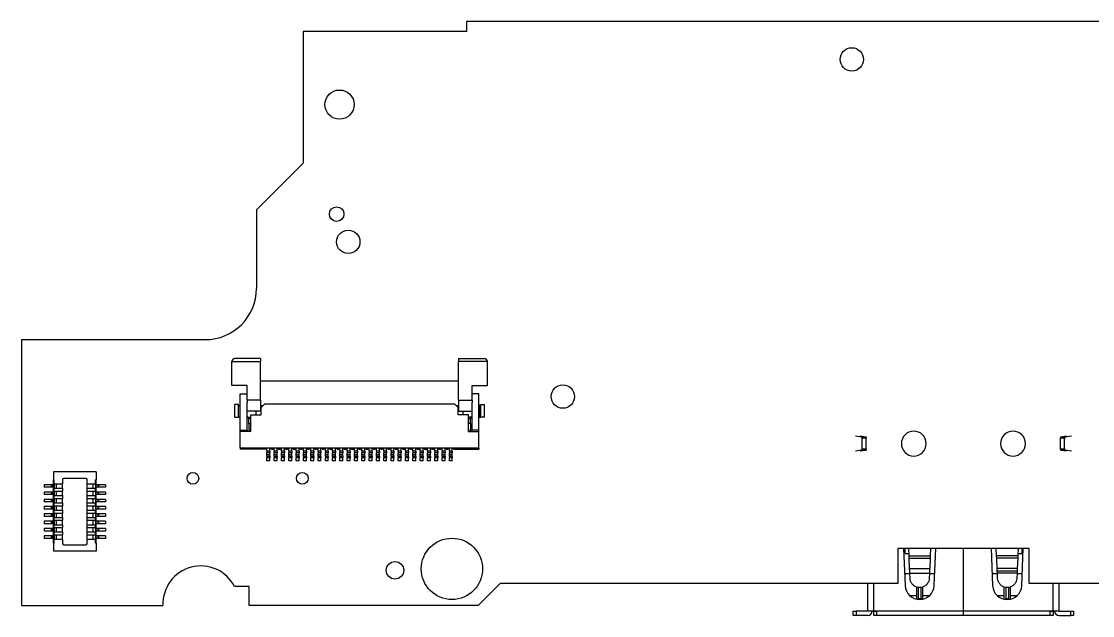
# Model space of a CAD drawing. Header units: millimetres. Extents: x 93.7 to 158.7, y 123.8 to 165.6.
# Drawn here: x 93.69 to 130.39, y 145.2 to 165.55 of the extents above; entities that cross this region are included whole.
import ezdxf

# ---------------------------------------------------------------- set-up
doc = ezdxf.new("R2010")
doc.units = ezdxf.units.MM

msp = doc.modelspace()

# ---------------------------------------------------------------- linework, layer by layer
at = {"color": 7, "linetype": 'Continuous', "lineweight": 25}
for p, q in [((143.041, 165.551), (108.941, 165.551)), ((108.941, 165.551), (108.941, 165.201)), ((103.341, 165.201), (103.341, 160.701)), ((108.941, 165.201), (103.341, 165.201)), ((103.341, 160.701), (101.741, 159.101)), ((101.741, 159.101), (101.741, 156.401)), ((93.691, 154.651), (93.691, 145.551)), ((93.691, 154.651), (99.991, 154.651)), ((100.904, 153.076), (100.904, 153.901)), ((100.904, 153.901), (101.886, 153.901)), ((101.886, 154.001), (101.004, 154.001)), ((101.886, 154.001), (101.886, 153.901)), ((101.886, 152.576), (101.886, 153.901)), ((108.671, 154.001), (109.554, 154.001)), ((108.671, 154.001), (108.671, 153.901)), ((109.654, 153.901), (108.671, 153.901)), ((108.671, 152.576), (108.671, 153.901)), ((109.654, 153.076), (109.654, 153.901)), ((101.429, 153.076), (100.904, 153.076)), ((101.429, 152.576), (101.429, 153.076)), ((101.886, 153.236), (108.671, 153.236)), ((109.129, 153.076), (109.654, 153.076)), ((109.129, 152.576), (109.129, 153.076)), ((101.191, 152.801), (101.429, 152.801)), ((101.191, 151.551), (101.191, 152.801)), ((109.366, 152.801), (109.129, 152.801)), ((109.366, 151.551), (109.366, 152.801)), ((101.004, 152.001), (101.004, 152.426)), ((101.129, 152.426), (101.004, 152.426)), ((101.129, 152.001), (101.129, 152.426)), ((101.179, 152.426), (101.179, 152.001)), ((101.191, 152.426), (101.179, 152.426)), ((101.886, 152.576), (101.429, 152.576)), ((101.429, 152.576), (101.429, 152.493)), ((101.429, 151.551), (101.429, 152.493)), ((101.886, 152.576), (101.886, 152.201)), ((101.886, 152.391), (101.969, 152.391)), ((101.904, 152.326), (102.029, 152.451)), ((101.904, 152.076), (101.904, 152.326)), ((102.029, 152.451), (108.529, 152.451)), ((108.654, 152.326), (108.529, 152.451)), ((108.589, 152.391), (108.671, 152.391)), ((108.654, 152.076), (108.654, 152.326)), ((108.671, 152.576), (109.129, 152.576)), ((108.671, 152.576), (108.671, 152.201)), ((109.129, 152.576), (109.129, 152.493)), ((109.129, 151.551), (109.129, 152.493)), ((109.366, 152.426), (109.379, 152.426)), ((109.379, 152.426), (109.379, 152.001)), ((109.429, 152.426), (109.554, 152.426)), ((109.429, 152.001), (109.429, 152.426)), ((109.554, 152.001), (109.554, 152.426)), ((101.004, 152.001), (101.129, 152.001)), ((101.179, 152.001), (101.191, 152.001)), ((101.886, 152.201), (101.429, 152.201)), ((101.554, 151.951), (101.479, 151.951)), ((101.479, 151.776), (101.479, 151.951)), ((101.554, 151.501), (101.554, 152.076)), ((101.554, 152.076), (101.904, 152.076)), ((101.729, 152.076), (101.729, 152.201)), ((101.904, 152.251), (101.886, 152.251)), ((101.886, 152.201), (101.904, 152.201)), ((108.671, 152.251), (108.654, 152.251)), ((108.654, 152.201), (108.671, 152.201)), ((109.004, 152.076), (108.654, 152.076)), ((108.671, 152.201), (109.129, 152.201)), ((108.829, 152.076), (108.829, 152.201)), ((109.004, 151.501), (109.004, 152.076)), ((109.004, 151.951), (109.079, 151.951)), ((109.079, 151.776), (109.079, 151.951)), ((109.379, 152.001), (109.366, 152.001)), ((109.554, 152.001), (109.429, 152.001)), ((101.479, 151.776), (101.554, 151.776)), ((101.479, 151.776), (101.479, 151.601)), ((101.479, 151.601), (101.504, 151.526)), ((109.079, 151.776), (109.004, 151.776)), ((109.079, 151.601), (109.054, 151.526)), ((109.079, 151.776), (109.079, 151.601)), ((101.191, 151.551), (101.429, 151.551)), ((101.191, 151.501), (101.191, 151.551)), ((101.554, 151.501), (101.191, 151.501)), ((101.191, 150.951), (101.191, 151.501)), ((101.429, 151.551), (101.479, 151.501)), ((101.429, 151.551), (101.429, 151.551)), ((101.504, 151.526), (101.504, 151.501)), ((109.004, 151.501), (109.366, 151.501)), ((109.054, 151.526), (109.054, 151.501)), ((109.129, 151.551), (109.079, 151.501)), ((109.366, 151.551), (109.129, 151.551)), ((109.129, 151.551), (109.129, 151.551)), ((109.366, 151.501), (109.366, 151.551)), ((109.366, 150.951), (109.366, 151.501)), ((122.266, 151.356), (122.48, 151.318)), ((122.43, 151.356), (122.618, 151.323)), ((122.48, 151.318), (122.618, 151.323)), ((122.636, 151.273), (122.498, 151.268)), ((122.498, 150.912), (122.498, 151.268)), ((122.636, 150.909), (122.636, 151.273)), ((129.433, 151.268), (129.295, 151.273)), ((129.295, 150.909), (129.295, 151.273)), ((129.314, 151.323), (129.502, 151.356)), ((129.314, 151.323), (129.451, 151.318)), ((129.433, 150.912), (129.433, 151.268)), ((129.451, 151.318), (129.665, 151.356)), ((101.191, 150.951), (109.366, 150.951)), ((101.191, 150.951), (101.191, 150.901)), ((102.054, 150.901), (101.191, 150.901)), ((102.099, 150.951), (102.054, 150.901)), ((102.104, 150.826), (102.104, 150.951)), ((102.204, 150.826), (102.204, 150.951)), ((102.209, 150.951), (102.254, 150.901)), ((102.254, 150.901), (102.304, 150.901)), ((102.349, 150.951), (102.304, 150.901)), ((102.354, 150.826), (102.354, 150.951)), ((102.454, 150.826), (102.454, 150.951)), ((102.459, 150.951), (102.504, 150.901)), ((102.504, 150.901), (102.554, 150.901)), ((102.599, 150.951), (102.554, 150.901)), ((102.604, 150.826), (102.604, 150.951)), ((102.704, 150.826), (102.704, 150.951)), ((102.709, 150.951), (102.754, 150.901)), ((102.754, 150.901), (102.804, 150.901)), ((102.849, 150.951), (102.804, 150.901)), ((102.854, 150.826), (102.854, 150.951)), ((102.954, 150.826), (102.954, 150.951)), ((102.959, 150.951), (103.004, 150.901)), ((103.004, 150.901), (103.054, 150.901)), ((103.099, 150.951), (103.054, 150.901)), ((103.104, 150.826), (103.104, 150.951)), ((103.204, 150.826), (103.204, 150.951)), ((103.209, 150.951), (103.254, 150.901)), ((103.254, 150.901), (103.304, 150.901)), ((103.349, 150.951), (103.304, 150.901)), ((103.354, 150.826), (103.354, 150.951)), ((103.454, 150.826), (103.454, 150.951)), ((103.459, 150.951), (103.504, 150.901)), ((103.504, 150.901), (103.554, 150.901)), ((103.599, 150.951), (103.554, 150.901)), ((103.604, 150.826), (103.604, 150.951)), ((103.704, 150.826), (103.704, 150.951)), ((103.709, 150.951), (103.754, 150.901)), ((103.754, 150.901), (103.804, 150.901)), ((103.849, 150.951), (103.804, 150.901)), ((103.854, 150.826), (103.854, 150.951)), ((103.954, 150.826), (103.954, 150.951)), ((103.959, 150.951), (104.004, 150.901)), ((104.004, 150.901), (104.054, 150.901)), ((104.099, 150.951), (104.054, 150.901)), ((104.104, 150.826), (104.104, 150.951)), ((104.204, 150.826), (104.204, 150.951)), ((104.209, 150.951), (104.254, 150.901)), ((104.254, 150.901), (104.304, 150.901)), ((104.349, 150.951), (104.304, 150.901)), ((104.354, 150.826), (104.354, 150.951)), ((104.454, 150.826), (104.454, 150.951)), ((104.459, 150.951), (104.504, 150.901)), ((104.504, 150.901), (104.554, 150.901)), ((104.599, 150.951), (104.554, 150.901)), ((104.604, 150.826), (104.604, 150.951)), ((104.704, 150.826), (104.704, 150.951)), ((104.709, 150.951), (104.754, 150.901)), ((104.754, 150.901), (104.804, 150.901)), ((104.849, 150.951), (104.804, 150.901)), ((104.854, 150.826), (104.854, 150.951)), ((104.954, 150.826), (104.954, 150.951)), ((104.959, 150.951), (105.004, 150.901)), ((105.004, 150.901), (105.054, 150.901)), ((105.099, 150.951), (105.054, 150.901)), ((105.104, 150.826), (105.104, 150.951)), ((105.204, 150.826), (105.204, 150.951)), ((105.209, 150.951), (105.254, 150.901)), ((105.254, 150.901), (105.304, 150.901)), ((105.349, 150.951), (105.304, 150.901)), ((105.354, 150.826), (105.354, 150.951)), ((105.454, 150.826), (105.454, 150.951)), ((105.459, 150.951), (105.504, 150.901)), ((105.504, 150.901), (105.554, 150.901)), ((105.599, 150.951), (105.554, 150.901)), ((105.604, 150.826), (105.604, 150.951)), ((105.704, 150.826), (105.704, 150.951)), ((105.709, 150.951), (105.754, 150.901)), ((105.754, 150.901), (105.804, 150.901)), ((105.849, 150.951), (105.804, 150.901)), ((105.854, 150.826), (105.854, 150.951)), ((105.954, 150.826), (105.954, 150.951)), ((105.959, 150.951), (106.004, 150.901)), ((106.004, 150.901), (106.054, 150.901)), ((106.099, 150.951), (106.054, 150.901)), ((106.104, 150.826), (106.104, 150.951)), ((106.204, 150.826), (106.204, 150.951)), ((106.209, 150.951), (106.254, 150.901)), ((106.254, 150.901), (106.304, 150.901)), ((106.349, 150.951), (106.304, 150.901)), ((106.354, 150.826), (106.354, 150.951)), ((106.454, 150.826), (106.454, 150.951)), ((106.459, 150.951), (106.504, 150.901)), ((106.504, 150.901), (106.554, 150.901)), ((106.599, 150.951), (106.554, 150.901)), ((106.604, 150.826), (106.604, 150.951)), ((106.704, 150.826), (106.704, 150.951)), ((106.709, 150.951), (106.754, 150.901)), ((106.754, 150.901), (106.804, 150.901)), ((106.849, 150.951), (106.804, 150.901)), ((106.854, 150.826), (106.854, 150.951)), ((106.954, 150.826), (106.954, 150.951)), ((106.959, 150.951), (107.004, 150.901)), ((107.004, 150.901), (107.054, 150.901)), ((107.099, 150.951), (107.054, 150.901)), ((107.104, 150.826), (107.104, 150.951)), ((107.204, 150.826), (107.204, 150.951)), ((107.209, 150.951), (107.254, 150.901)), ((107.254, 150.901), (107.304, 150.901)), ((107.349, 150.951), (107.304, 150.901)), ((107.354, 150.826), (107.354, 150.951)), ((107.454, 150.826), (107.454, 150.951)), ((107.459, 150.951), (107.504, 150.901)), ((107.504, 150.901), (107.554, 150.901)), ((107.599, 150.951), (107.554, 150.901)), ((107.604, 150.826), (107.604, 150.951)), ((107.704, 150.826), (107.704, 150.951)), ((107.709, 150.951), (107.754, 150.901)), ((107.754, 150.901), (107.804, 150.901)), ((107.849, 150.951), (107.804, 150.901)), ((107.854, 150.826), (107.854, 150.951)), ((107.954, 150.826), (107.954, 150.951)), ((107.959, 150.951), (108.004, 150.901)), ((108.004, 150.901), (108.054, 150.901)), ((108.099, 150.951), (108.054, 150.901)), ((108.104, 150.826), (108.104, 150.951)), ((108.204, 150.826), (108.204, 150.951)), ((108.209, 150.951), (108.254, 150.901)), ((108.254, 150.901), (108.304, 150.901)), ((108.349, 150.951), (108.304, 150.901)), ((108.354, 150.826), (108.354, 150.951)), ((108.454, 150.826), (108.454, 150.951)), ((108.459, 150.951), (108.504, 150.901)), ((108.504, 150.901), (109.366, 150.901)), ((109.366, 150.951), (109.366, 150.901)), ((122.479, 150.862), (122.266, 150.833)), ((122.617, 150.859), (122.43, 150.833)), ((122.617, 150.859), (122.479, 150.862)), ((122.498, 150.912), (122.636, 150.909)), ((129.295, 150.909), (129.433, 150.912)), ((129.452, 150.862), (129.314, 150.859)), ((129.502, 150.833), (129.314, 150.859)), ((129.665, 150.833), (129.452, 150.862)), ((102.204, 150.826), (102.104, 150.826)), ((102.104, 150.826), (102.104, 150.776)), ((102.204, 150.776), (102.104, 150.776)), ((102.104, 150.701), (102.104, 150.776)), ((102.204, 150.701), (102.104, 150.701)), ((102.104, 150.651), (102.104, 150.701)), ((102.204, 150.651), (102.104, 150.651)), ((102.104, 150.651), (102.104, 150.601)), ((102.204, 150.601), (102.104, 150.601)), ((102.104, 150.501), (102.104, 150.601)), ((102.204, 150.501), (102.104, 150.501)), ((102.204, 150.826), (102.204, 150.776)), ((102.204, 150.701), (102.204, 150.776)), ((102.204, 150.651), (102.204, 150.701)), ((102.204, 150.651), (102.204, 150.601)), ((102.204, 150.501), (102.204, 150.601)), ((102.454, 150.826), (102.354, 150.826)), ((102.354, 150.826), (102.354, 150.776)), ((102.454, 150.776), (102.354, 150.776)), ((102.354, 150.701), (102.354, 150.776)), ((102.454, 150.701), (102.354, 150.701)), ((102.354, 150.651), (102.354, 150.701)), ((102.454, 150.651), (102.354, 150.651)), ((102.354, 150.651), (102.354, 150.601)), ((102.454, 150.601), (102.354, 150.601)), ((102.354, 150.501), (102.354, 150.601)), ((102.454, 150.501), (102.354, 150.501)), ((102.454, 150.826), (102.454, 150.776)), ((102.454, 150.701), (102.454, 150.776)), ((102.454, 150.651), (102.454, 150.701)), ((102.454, 150.651), (102.454, 150.601)), ((102.454, 150.501), (102.454, 150.601)), ((102.704, 150.826), (102.604, 150.826)), ((102.604, 150.826), (102.604, 150.776)), ((102.704, 150.776), (102.604, 150.776)), ((102.604, 150.701), (102.604, 150.776)), ((102.704, 150.701), (102.604, 150.701)), ((102.604, 150.651), (102.604, 150.701)), ((102.704, 150.651), (102.604, 150.651)), ((102.604, 150.651), (102.604, 150.601)), ((102.704, 150.601), (102.604, 150.601)), ((102.604, 150.501), (102.604, 150.601)), ((102.704, 150.501), (102.604, 150.501)), ((102.704, 150.826), (102.704, 150.776)), ((102.704, 150.701), (102.704, 150.776)), ((102.704, 150.651), (102.704, 150.701)), ((102.704, 150.651), (102.704, 150.601)), ((102.704, 150.501), (102.704, 150.601)), ((102.954, 150.826), (102.854, 150.826)), ((102.854, 150.826), (102.854, 150.776)), ((102.954, 150.776), (102.854, 150.776)), ((102.854, 150.701), (102.854, 150.776)), ((102.954, 150.701), (102.854, 150.701)), ((102.854, 150.651), (102.854, 150.701)), ((102.954, 150.651), (102.854, 150.651)), ((102.854, 150.651), (102.854, 150.601)), ((102.954, 150.601), (102.854, 150.601)), ((102.854, 150.501), (102.854, 150.601)), ((102.954, 150.501), (102.854, 150.501)), ((102.954, 150.826), (102.954, 150.776)), ((102.954, 150.701), (102.954, 150.776)), ((102.954, 150.651), (102.954, 150.701)), ((102.954, 150.651), (102.954, 150.601)), ((102.954, 150.501), (102.954, 150.601)), ((103.204, 150.826), (103.104, 150.826)), ((103.104, 150.826), (103.104, 150.776)), ((103.204, 150.776), (103.104, 150.776)), ((103.104, 150.701), (103.104, 150.776)), ((103.204, 150.701), (103.104, 150.701)), ((103.104, 150.651), (103.104, 150.701)), ((103.204, 150.651), (103.104, 150.651)), ((103.104, 150.651), (103.104, 150.601)), ((103.204, 150.601), (103.104, 150.601)), ((103.104, 150.501), (103.104, 150.601)), ((103.204, 150.501), (103.104, 150.501)), ((103.204, 150.826), (103.204, 150.776)), ((103.204, 150.701), (103.204, 150.776)), ((103.204, 150.651), (103.204, 150.701)), ((103.204, 150.651), (103.204, 150.601)), ((103.204, 150.501), (103.204, 150.601)), ((103.454, 150.826), (103.354, 150.826)), ((103.354, 150.826), (103.354, 150.776)), ((103.454, 150.776), (103.354, 150.776)), ((103.354, 150.701), (103.354, 150.776)), ((103.454, 150.701), (103.354, 150.701)), ((103.354, 150.651), (103.354, 150.701)), ((103.454, 150.651), (103.354, 150.651)), ((103.354, 150.651), (103.354, 150.601)), ((103.454, 150.601), (103.354, 150.601)), ((103.354, 150.501), (103.354, 150.601)), ((103.454, 150.501), (103.354, 150.501)), ((103.454, 150.826), (103.454, 150.776)), ((103.454, 150.701), (103.454, 150.776)), ((103.454, 150.651), (103.454, 150.701)), ((103.454, 150.651), (103.454, 150.601)), ((103.454, 150.501), (103.454, 150.601)), ((103.704, 150.826), (103.604, 150.826)), ((103.604, 150.826), (103.604, 150.776)), ((103.704, 150.776), (103.604, 150.776)), ((103.604, 150.701), (103.604, 150.776)), ((103.704, 150.701), (103.604, 150.701)), ((103.604, 150.651), (103.604, 150.701)), ((103.704, 150.651), (103.604, 150.651)), ((103.604, 150.651), (103.604, 150.601)), ((103.704, 150.601), (103.604, 150.601)), ((103.604, 150.501), (103.604, 150.601)), ((103.704, 150.501), (103.604, 150.501)), ((103.704, 150.826), (103.704, 150.776)), ((103.704, 150.701), (103.704, 150.776)), ((103.704, 150.651), (103.704, 150.701)), ((103.704, 150.651), (103.704, 150.601)), ((103.704, 150.501), (103.704, 150.601)), ((103.954, 150.826), (103.854, 150.826)), ((103.854, 150.826), (103.854, 150.776)), ((103.954, 150.776), (103.854, 150.776)), ((103.854, 150.701), (103.854, 150.776)), ((103.954, 150.701), (103.854, 150.701)), ((103.854, 150.651), (103.854, 150.701)), ((103.954, 150.651), (103.854, 150.651)), ((103.854, 150.651), (103.854, 150.601)), ((103.954, 150.601), (103.854, 150.601)), ((103.854, 150.501), (103.854, 150.601)), ((103.954, 150.501), (103.854, 150.501)), ((103.954, 150.826), (103.954, 150.776)), ((103.954, 150.701), (103.954, 150.776)), ((103.954, 150.651), (103.954, 150.701)), ((103.954, 150.651), (103.954, 150.601)), ((103.954, 150.501), (103.954, 150.601)), ((104.204, 150.826), (104.104, 150.826)), ((104.104, 150.826), (104.104, 150.776)), ((104.204, 150.776), (104.104, 150.776)), ((104.104, 150.701), (104.104, 150.776)), ((104.204, 150.701), (104.104, 150.701)), ((104.104, 150.651), (104.104, 150.701)), ((104.204, 150.651), (104.104, 150.651)), ((104.104, 150.651), (104.104, 150.601)), ((104.204, 150.601), (104.104, 150.601)), ((104.104, 150.501), (104.104, 150.601)), ((104.204, 150.501), (104.104, 150.501)), ((104.204, 150.826), (104.204, 150.776)), ((104.204, 150.701), (104.204, 150.776)), ((104.204, 150.651), (104.204, 150.701)), ((104.204, 150.651), (104.204, 150.601)), ((104.204, 150.501), (104.204, 150.601)), ((104.454, 150.826), (104.354, 150.826)), ((104.354, 150.826), (104.354, 150.776)), ((104.454, 150.776), (104.354, 150.776)), ((104.354, 150.701), (104.354, 150.776)), ((104.454, 150.701), (104.354, 150.701)), ((104.354, 150.651), (104.354, 150.701)), ((104.454, 150.651), (104.354, 150.651)), ((104.354, 150.651), (104.354, 150.601)), ((104.454, 150.601), (104.354, 150.601)), ((104.354, 150.501), (104.354, 150.601)), ((104.454, 150.501), (104.354, 150.501)), ((104.454, 150.826), (104.454, 150.776)), ((104.454, 150.701), (104.454, 150.776)), ((104.454, 150.651), (104.454, 150.701)), ((104.454, 150.651), (104.454, 150.601)), ((104.454, 150.501), (104.454, 150.601)), ((104.704, 150.826), (104.604, 150.826)), ((104.604, 150.826), (104.604, 150.776)), ((104.704, 150.776), (104.604, 150.776)), ((104.604, 150.701), (104.604, 150.776)), ((104.704, 150.701), (104.604, 150.701)), ((104.604, 150.651), (104.604, 150.701)), ((104.704, 150.651), (104.604, 150.651)), ((104.604, 150.651), (104.604, 150.601)), ((104.704, 150.601), (104.604, 150.601)), ((104.604, 150.501), (104.604, 150.601)), ((104.704, 150.501), (104.604, 150.501)), ((104.704, 150.826), (104.704, 150.776)), ((104.704, 150.701), (104.704, 150.776)), ((104.704, 150.651), (104.704, 150.701)), ((104.704, 150.651), (104.704, 150.601)), ((104.704, 150.501), (104.704, 150.601)), ((104.954, 150.826), (104.854, 150.826)), ((104.854, 150.826), (104.854, 150.776)), ((104.954, 150.776), (104.854, 150.776)), ((104.854, 150.701), (104.854, 150.776)), ((104.954, 150.701), (104.854, 150.701)), ((104.854, 150.651), (104.854, 150.701)), ((104.954, 150.651), (104.854, 150.651)), ((104.854, 150.651), (104.854, 150.601)), ((104.954, 150.601), (104.854, 150.601)), ((104.854, 150.501), (104.854, 150.601)), ((104.954, 150.501), (104.854, 150.501)), ((104.954, 150.826), (104.954, 150.776)), ((104.954, 150.701), (104.954, 150.776)), ((104.954, 150.651), (104.954, 150.701)), ((104.954, 150.651), (104.954, 150.601)), ((104.954, 150.501), (104.954, 150.601)), ((105.204, 150.826), (105.104, 150.826)), ((105.104, 150.826), (105.104, 150.776)), ((105.204, 150.776), (105.104, 150.776)), ((105.104, 150.701), (105.104, 150.776)), ((105.204, 150.701), (105.104, 150.701)), ((105.104, 150.651), (105.104, 150.701)), ((105.204, 150.651), (105.104, 150.651)), ((105.104, 150.651), (105.104, 150.601)), ((105.204, 150.601), (105.104, 150.601)), ((105.104, 150.501), (105.104, 150.601)), ((105.204, 150.501), (105.104, 150.501)), ((105.204, 150.826), (105.204, 150.776)), ((105.204, 150.701), (105.204, 150.776)), ((105.204, 150.651), (105.204, 150.701)), ((105.204, 150.651), (105.204, 150.601)), ((105.204, 150.501), (105.204, 150.601)), ((105.454, 150.826), (105.354, 150.826)), ((105.354, 150.826), (105.354, 150.776)), ((105.454, 150.776), (105.354, 150.776)), ((105.354, 150.701), (105.354, 150.776)), ((105.454, 150.701), (105.354, 150.701)), ((105.354, 150.651), (105.354, 150.701)), ((105.454, 150.651), (105.354, 150.651)), ((105.354, 150.651), (105.354, 150.601)), ((105.454, 150.601), (105.354, 150.601)), ((105.354, 150.501), (105.354, 150.601)), ((105.454, 150.501), (105.354, 150.501)), ((105.454, 150.826), (105.454, 150.776)), ((105.454, 150.701), (105.454, 150.776)), ((105.454, 150.651), (105.454, 150.701)), ((105.454, 150.651), (105.454, 150.601)), ((105.454, 150.501), (105.454, 150.601)), ((105.704, 150.826), (105.604, 150.826)), ((105.604, 150.826), (105.604, 150.776)), ((105.704, 150.776), (105.604, 150.776)), ((105.604, 150.701), (105.604, 150.776)), ((105.704, 150.701), (105.604, 150.701)), ((105.604, 150.651), (105.604, 150.701)), ((105.704, 150.651), (105.604, 150.651)), ((105.604, 150.651), (105.604, 150.601)), ((105.704, 150.601), (105.604, 150.601)), ((105.604, 150.501), (105.604, 150.601)), ((105.704, 150.501), (105.604, 150.501)), ((105.704, 150.826), (105.704, 150.776)), ((105.704, 150.701), (105.704, 150.776)), ((105.704, 150.651), (105.704, 150.701)), ((105.704, 150.651), (105.704, 150.601)), ((105.704, 150.501), (105.704, 150.601)), ((105.954, 150.826), (105.854, 150.826)), ((105.854, 150.826), (105.854, 150.776)), ((105.954, 150.776), (105.854, 150.776)), ((105.854, 150.701), (105.854, 150.776)), ((105.954, 150.701), (105.854, 150.701)), ((105.854, 150.651), (105.854, 150.701)), ((105.954, 150.651), (105.854, 150.651)), ((105.854, 150.651), (105.854, 150.601)), ((105.954, 150.601), (105.854, 150.601)), ((105.854, 150.501), (105.854, 150.601)), ((105.954, 150.501), (105.854, 150.501)), ((105.954, 150.826), (105.954, 150.776)), ((105.954, 150.701), (105.954, 150.776)), ((105.954, 150.651), (105.954, 150.701)), ((105.954, 150.651), (105.954, 150.601)), ((105.954, 150.501), (105.954, 150.601)), ((106.204, 150.826), (106.104, 150.826)), ((106.104, 150.826), (106.104, 150.776)), ((106.204, 150.776), (106.104, 150.776)), ((106.104, 150.701), (106.104, 150.776)), ((106.204, 150.701), (106.104, 150.701)), ((106.104, 150.651), (106.104, 150.701)), ((106.204, 150.651), (106.104, 150.651)), ((106.104, 150.651), (106.104, 150.601)), ((106.204, 150.601), (106.104, 150.601)), ((106.104, 150.501), (106.104, 150.601)), ((106.204, 150.501), (106.104, 150.501)), ((106.204, 150.826), (106.204, 150.776)), ((106.204, 150.701), (106.204, 150.776)), ((106.204, 150.651), (106.204, 150.701)), ((106.204, 150.651), (106.204, 150.601)), ((106.204, 150.501), (106.204, 150.601)), ((106.454, 150.826), (106.354, 150.826)), ((106.354, 150.826), (106.354, 150.776)), ((106.454, 150.776), (106.354, 150.776)), ((106.354, 150.701), (106.354, 150.776)), ((106.454, 150.701), (106.354, 150.701)), ((106.354, 150.651), (106.354, 150.701)), ((106.454, 150.651), (106.354, 150.651)), ((106.354, 150.651), (106.354, 150.601)), ((106.454, 150.601), (106.354, 150.601)), ((106.354, 150.501), (106.354, 150.601)), ((106.454, 150.501), (106.354, 150.501)), ((106.454, 150.826), (106.454, 150.776)), ((106.454, 150.701), (106.454, 150.776)), ((106.454, 150.651), (106.454, 150.701)), ((106.454, 150.651), (106.454, 150.601)), ((106.454, 150.501), (106.454, 150.601)), ((106.704, 150.826), (106.604, 150.826)), ((106.604, 150.826), (106.604, 150.776)), ((106.704, 150.776), (106.604, 150.776)), ((106.604, 150.701), (106.604, 150.776)), ((106.704, 150.701), (106.604, 150.701)), ((106.604, 150.651), (106.604, 150.701)), ((106.704, 150.651), (106.604, 150.651)), ((106.604, 150.651), (106.604, 150.601)), ((106.704, 150.601), (106.604, 150.601)), ((106.604, 150.501), (106.604, 150.601)), ((106.704, 150.501), (106.604, 150.501)), ((106.704, 150.826), (106.704, 150.776)), ((106.704, 150.701), (106.704, 150.776)), ((106.704, 150.651), (106.704, 150.701)), ((106.704, 150.651), (106.704, 150.601)), ((106.704, 150.501), (106.704, 150.601)), ((106.954, 150.826), (106.854, 150.826)), ((106.854, 150.826), (106.854, 150.776)), ((106.954, 150.776), (106.854, 150.776)), ((106.854, 150.701), (106.854, 150.776)), ((106.954, 150.701), (106.854, 150.701)), ((106.854, 150.651), (106.854, 150.701)), ((106.954, 150.651), (106.854, 150.651)), ((106.854, 150.651), (106.854, 150.601)), ((106.954, 150.601), (106.854, 150.601)), ((106.854, 150.501), (106.854, 150.601)), ((106.954, 150.501), (106.854, 150.501)), ((106.954, 150.826), (106.954, 150.776)), ((106.954, 150.701), (106.954, 150.776)), ((106.954, 150.651), (106.954, 150.701)), ((106.954, 150.651), (106.954, 150.601)), ((106.954, 150.501), (106.954, 150.601)), ((107.204, 150.826), (107.104, 150.826)), ((107.104, 150.826), (107.104, 150.776)), ((107.204, 150.776), (107.104, 150.776)), ((107.104, 150.701), (107.104, 150.776)), ((107.204, 150.701), (107.104, 150.701)), ((107.104, 150.651), (107.104, 150.701)), ((107.204, 150.651), (107.104, 150.651)), ((107.104, 150.651), (107.104, 150.601)), ((107.204, 150.601), (107.104, 150.601)), ((107.104, 150.501), (107.104, 150.601)), ((107.204, 150.501), (107.104, 150.501)), ((107.204, 150.826), (107.204, 150.776)), ((107.204, 150.701), (107.204, 150.776)), ((107.204, 150.651), (107.204, 150.701)), ((107.204, 150.651), (107.204, 150.601)), ((107.204, 150.501), (107.204, 150.601)), ((107.454, 150.826), (107.354, 150.826)), ((107.354, 150.826), (107.354, 150.776)), ((107.454, 150.776), (107.354, 150.776)), ((107.354, 150.701), (107.354, 150.776)), ((107.454, 150.701), (107.354, 150.701)), ((107.354, 150.651), (107.354, 150.701)), ((107.454, 150.651), (107.354, 150.651)), ((107.354, 150.651), (107.354, 150.601)), ((107.454, 150.601), (107.354, 150.601)), ((107.354, 150.501), (107.354, 150.601)), ((107.454, 150.501), (107.354, 150.501)), ((107.454, 150.826), (107.454, 150.776)), ((107.454, 150.701), (107.454, 150.776)), ((107.454, 150.651), (107.454, 150.701)), ((107.454, 150.651), (107.454, 150.601)), ((107.454, 150.501), (107.454, 150.601)), ((107.704, 150.826), (107.604, 150.826)), ((107.604, 150.826), (107.604, 150.776)), ((107.704, 150.776), (107.604, 150.776)), ((107.604, 150.701), (107.604, 150.776)), ((107.704, 150.701), (107.604, 150.701)), ((107.604, 150.651), (107.604, 150.701)), ((107.704, 150.651), (107.604, 150.651)), ((107.604, 150.651), (107.604, 150.601)), ((107.704, 150.601), (107.604, 150.601)), ((107.604, 150.501), (107.604, 150.601)), ((107.704, 150.501), (107.604, 150.501)), ((107.704, 150.826), (107.704, 150.776)), ((107.704, 150.701), (107.704, 150.776)), ((107.704, 150.651), (107.704, 150.701)), ((107.704, 150.651), (107.704, 150.601)), ((107.704, 150.501), (107.704, 150.601)), ((107.954, 150.826), (107.854, 150.826)), ((107.854, 150.826), (107.854, 150.776)), ((107.954, 150.776), (107.854, 150.776)), ((107.854, 150.701), (107.854, 150.776)), ((107.954, 150.701), (107.854, 150.701)), ((107.854, 150.651), (107.854, 150.701)), ((107.954, 150.651), (107.854, 150.651)), ((107.854, 150.651), (107.854, 150.601)), ((107.954, 150.601), (107.854, 150.601)), ((107.854, 150.501), (107.854, 150.601)), ((107.954, 150.501), (107.854, 150.501)), ((107.954, 150.826), (107.954, 150.776)), ((107.954, 150.701), (107.954, 150.776)), ((107.954, 150.651), (107.954, 150.701)), ((107.954, 150.651), (107.954, 150.601)), ((107.954, 150.501), (107.954, 150.601)), ((108.204, 150.826), (108.104, 150.826)), ((108.104, 150.826), (108.104, 150.776)), ((108.204, 150.776), (108.104, 150.776)), ((108.104, 150.701), (108.104, 150.776)), ((108.204, 150.701), (108.104, 150.701)), ((108.104, 150.651), (108.104, 150.701)), ((108.204, 150.651), (108.104, 150.651)), ((108.104, 150.651), (108.104, 150.601)), ((108.204, 150.601), (108.104, 150.601)), ((108.104, 150.501), (108.104, 150.601)), ((108.204, 150.501), (108.104, 150.501)), ((108.204, 150.826), (108.204, 150.776)), ((108.204, 150.701), (108.204, 150.776)), ((108.204, 150.651), (108.204, 150.701)), ((108.204, 150.651), (108.204, 150.601)), ((108.204, 150.501), (108.204, 150.601)), ((108.454, 150.826), (108.354, 150.826)), ((108.354, 150.826), (108.354, 150.776)), ((108.454, 150.776), (108.354, 150.776)), ((108.354, 150.701), (108.354, 150.776)), ((108.454, 150.701), (108.354, 150.701)), ((108.354, 150.651), (108.354, 150.701)), ((108.454, 150.651), (108.354, 150.651)), ((108.354, 150.651), (108.354, 150.601)), ((108.454, 150.601), (108.354, 150.601)), ((108.354, 150.501), (108.354, 150.601)), ((108.454, 150.501), (108.354, 150.501)), ((108.454, 150.826), (108.454, 150.776)), ((108.454, 150.701), (108.454, 150.776)), ((108.454, 150.651), (108.454, 150.701)), ((108.454, 150.651), (108.454, 150.601)), ((108.454, 150.501), (108.454, 150.601)), ((94.791, 150.126), (94.791, 149.851)), ((96.251, 150.126), (94.791, 150.126)), ((96.251, 150.126), (96.251, 149.851)), ((94.816, 149.851), (94.791, 149.851)), ((94.791, 147.676), (94.791, 149.851)), ((94.816, 149.713), (94.816, 149.851)), ((95.096, 149.851), (95.096, 149.713)), ((95.896, 149.901), (95.146, 149.901)), ((95.946, 149.713), (95.946, 149.851)), ((96.251, 149.851), (96.226, 149.851)), ((96.226, 149.713), (96.226, 149.851)), ((96.251, 147.676), (96.251, 149.851)), ((94.471, 149.681), (94.471, 149.596)), ((94.711, 149.681), (94.471, 149.681)), ((94.711, 149.596), (94.471, 149.596)), ((94.471, 149.431), (94.471, 149.346)), ((94.711, 149.431), (94.471, 149.431)), ((94.711, 149.681), (94.711, 149.596)), ((94.731, 149.681), (94.711, 149.681)), ((94.731, 149.596), (94.711, 149.596)), ((94.711, 149.431), (94.711, 149.346)), ((94.731, 149.431), (94.711, 149.431)), ((94.731, 149.681), (94.731, 149.596)), ((94.791, 149.681), (94.731, 149.681)), ((94.791, 149.596), (94.731, 149.596)), ((94.731, 149.431), (94.731, 149.346)), ((94.791, 149.431), (94.731, 149.431)), ((94.816, 149.713), (95.096, 149.713)), ((94.816, 149.713), (94.816, 149.563)), ((94.816, 149.563), (95.096, 149.563)), ((94.816, 149.463), (94.816, 149.563)), ((94.816, 149.463), (95.096, 149.463)), ((94.816, 149.463), (94.816, 149.313)), ((94.896, 149.563), (94.896, 149.713)), ((94.896, 149.313), (94.896, 149.463)), ((95.096, 149.563), (95.096, 149.713)), ((95.096, 149.563), (95.096, 149.463)), ((95.096, 149.313), (95.096, 149.463)), ((95.946, 149.713), (96.226, 149.713)), ((95.946, 149.563), (95.946, 149.713)), ((95.946, 149.563), (96.226, 149.563)), ((95.946, 149.463), (95.946, 149.563)), ((95.946, 149.463), (96.226, 149.463)), ((95.946, 149.313), (95.946, 149.463)), ((96.146, 149.563), (96.146, 149.713)), ((96.146, 149.313), (96.146, 149.463)), ((96.226, 149.713), (96.226, 149.563)), ((96.226, 149.463), (96.226, 149.563)), ((96.226, 149.463), (96.226, 149.313)), ((96.311, 149.681), (96.251, 149.681)), ((96.311, 149.596), (96.251, 149.596)), ((96.311, 149.431), (96.251, 149.431)), ((96.311, 149.681), (96.311, 149.596)), ((96.331, 149.681), (96.311, 149.681)), ((96.331, 149.596), (96.311, 149.596)), ((96.311, 149.431), (96.311, 149.346)), ((96.331, 149.431), (96.311, 149.431)), ((96.331, 149.681), (96.331, 149.596)), ((96.571, 149.681), (96.331, 149.681)), ((96.571, 149.596), (96.331, 149.596)), ((96.331, 149.431), (96.331, 149.346)), ((96.571, 149.431), (96.331, 149.431)), ((96.571, 149.681), (96.571, 149.596)), ((96.571, 149.431), (96.571, 149.346)), ((94.711, 149.346), (94.471, 149.346)), ((94.471, 149.181), (94.471, 149.096)), ((94.711, 149.181), (94.471, 149.181)), ((94.711, 149.096), (94.471, 149.096)), ((94.731, 149.346), (94.711, 149.346)), ((94.711, 149.181), (94.711, 149.096)), ((94.731, 149.181), (94.711, 149.181)), ((94.731, 149.096), (94.711, 149.096)), ((94.791, 149.346), (94.731, 149.346)), ((94.791, 149.181), (94.731, 149.181)), ((94.731, 149.181), (94.731, 149.096)), ((94.791, 149.096), (94.731, 149.096)), ((94.816, 149.313), (95.096, 149.313)), ((94.816, 149.213), (94.816, 149.313)), ((94.816, 149.213), (95.096, 149.213)), ((94.816, 149.213), (94.816, 149.063)), ((94.816, 149.063), (95.096, 149.063)), ((94.816, 148.963), (94.816, 149.063)), ((94.896, 149.063), (94.896, 149.213)), ((95.096, 149.313), (95.096, 149.213)), ((95.096, 149.063), (95.096, 149.213)), ((95.096, 149.063), (95.096, 148.963)), ((95.946, 149.313), (96.226, 149.313)), ((95.946, 149.213), (95.946, 149.313)), ((95.946, 149.213), (96.226, 149.213)), ((95.946, 149.063), (95.946, 149.213)), ((95.946, 149.063), (96.226, 149.063)), ((95.946, 148.963), (95.946, 149.063)), ((96.146, 149.063), (96.146, 149.213)), ((96.226, 149.213), (96.226, 149.313)), ((96.226, 149.213), (96.226, 149.063)), ((96.226, 148.963), (96.226, 149.063)), ((96.311, 149.346), (96.251, 149.346)), ((96.311, 149.181), (96.251, 149.181)), ((96.311, 149.096), (96.251, 149.096)), ((96.331, 149.346), (96.311, 149.346)), ((96.311, 149.181), (96.311, 149.096)), ((96.331, 149.181), (96.311, 149.181)), ((96.331, 149.096), (96.311, 149.096)), ((96.571, 149.346), (96.331, 149.346)), ((96.331, 149.181), (96.331, 149.096)), ((96.571, 149.181), (96.331, 149.181)), ((96.571, 149.096), (96.331, 149.096)), ((96.571, 149.181), (96.571, 149.096)), ((94.471, 148.931), (94.471, 148.846)), ((94.711, 148.931), (94.471, 148.931)), ((94.711, 148.846), (94.471, 148.846)), ((94.471, 148.681), (94.471, 148.596)), ((94.711, 148.681), (94.471, 148.681)), ((94.711, 148.931), (94.711, 148.846)), ((94.731, 148.931), (94.711, 148.931)), ((94.731, 148.846), (94.711, 148.846)), ((94.711, 148.681), (94.711, 148.596)), ((94.731, 148.681), (94.711, 148.681)), ((94.791, 148.931), (94.731, 148.931)), ((94.731, 148.931), (94.731, 148.846)), ((94.791, 148.846), (94.731, 148.846)), ((94.731, 148.681), (94.731, 148.596)), ((94.791, 148.681), (94.731, 148.681)), ((94.816, 148.963), (95.096, 148.963)), ((94.816, 148.963), (94.816, 148.813)), ((94.816, 148.813), (95.096, 148.813)), ((94.816, 148.713), (94.816, 148.813)), ((94.816, 148.713), (95.096, 148.713)), ((94.816, 148.713), (94.816, 148.563)), ((94.896, 148.813), (94.896, 148.963)), ((94.896, 148.563), (94.896, 148.713)), ((95.096, 148.813), (95.096, 148.963)), ((95.096, 148.813), (95.096, 148.713)), ((95.096, 148.563), (95.096, 148.713)), ((95.946, 148.963), (96.226, 148.963)), ((95.946, 148.813), (95.946, 148.963)), ((95.946, 148.813), (96.226, 148.813)), ((95.946, 148.713), (95.946, 148.813)), ((95.946, 148.713), (96.226, 148.713)), ((95.946, 148.563), (95.946, 148.713)), ((96.146, 148.813), (96.146, 148.963)), ((96.146, 148.563), (96.146, 148.713)), ((96.226, 148.963), (96.226, 148.813)), ((96.226, 148.713), (96.226, 148.813)), ((96.226, 148.713), (96.226, 148.563)), ((96.311, 148.931), (96.251, 148.931)), ((96.311, 148.846), (96.251, 148.846)), ((96.311, 148.681), (96.251, 148.681)), ((96.311, 148.931), (96.311, 148.846)), ((96.331, 148.931), (96.311, 148.931)), ((96.331, 148.846), (96.311, 148.846)), ((96.311, 148.681), (96.311, 148.596)), ((96.331, 148.681), (96.311, 148.681)), ((96.331, 148.931), (96.331, 148.846)), ((96.571, 148.931), (96.331, 148.931)), ((96.571, 148.846), (96.331, 148.846)), ((96.331, 148.681), (96.331, 148.596)), ((96.571, 148.681), (96.331, 148.681)), ((96.571, 148.931), (96.571, 148.846)), ((96.571, 148.681), (96.571, 148.596)), ((94.711, 148.596), (94.471, 148.596)), ((94.471, 148.431), (94.471, 148.346)), ((94.711, 148.431), (94.471, 148.431)), ((94.711, 148.346), (94.471, 148.346)), ((94.731, 148.596), (94.711, 148.596)), ((94.711, 148.431), (94.711, 148.346)), ((94.731, 148.431), (94.711, 148.431)), ((94.731, 148.346), (94.711, 148.346)), ((94.791, 148.596), (94.731, 148.596)), ((94.731, 148.431), (94.731, 148.346)), ((94.791, 148.431), (94.731, 148.431)), ((94.791, 148.346), (94.731, 148.346)), ((94.816, 148.563), (95.096, 148.563)), ((94.816, 148.463), (94.816, 148.563)), ((94.816, 148.463), (95.096, 148.463)), ((94.816, 148.463), (94.816, 148.313)), ((94.816, 148.313), (95.096, 148.313)), ((94.816, 148.213), (94.816, 148.313)), ((94.896, 148.313), (94.896, 148.463)), ((95.096, 148.563), (95.096, 148.463)), ((95.096, 148.313), (95.096, 148.463)), ((95.096, 148.313), (95.096, 148.213)), ((95.946, 148.563), (96.226, 148.563)), ((95.946, 148.463), (95.946, 148.563)), ((95.946, 148.463), (96.226, 148.463)), ((95.946, 148.313), (95.946, 148.463)), ((95.946, 148.313), (96.226, 148.313)), ((95.946, 148.213), (95.946, 148.313)), ((96.146, 148.313), (96.146, 148.463)), ((96.226, 148.463), (96.226, 148.563)), ((96.226, 148.463), (96.226, 148.313)), ((96.226, 148.213), (96.226, 148.313)), ((96.311, 148.596), (96.251, 148.596)), ((96.311, 148.431), (96.251, 148.431)), ((96.311, 148.346), (96.251, 148.346)), ((96.331, 148.596), (96.311, 148.596)), ((96.311, 148.431), (96.311, 148.346)), ((96.331, 148.431), (96.311, 148.431)), ((96.331, 148.346), (96.311, 148.346)), ((96.571, 148.596), (96.331, 148.596)), ((96.331, 148.431), (96.331, 148.346)), ((96.571, 148.431), (96.331, 148.431)), ((96.571, 148.346), (96.331, 148.346)), ((96.571, 148.431), (96.571, 148.346)), ((94.471, 148.181), (94.471, 148.096)), ((94.711, 148.181), (94.471, 148.181)), ((94.711, 148.096), (94.471, 148.096)), ((94.471, 147.931), (94.471, 147.846)), ((94.711, 147.931), (94.471, 147.931)), ((94.711, 148.181), (94.711, 148.096)), ((94.731, 148.181), (94.711, 148.181)), ((94.731, 148.096), (94.711, 148.096)), ((94.711, 147.931), (94.711, 147.846)), ((94.731, 147.931), (94.711, 147.931)), ((94.791, 148.181), (94.731, 148.181)), ((94.731, 148.181), (94.731, 148.096)), ((94.791, 148.096), (94.731, 148.096)), ((94.791, 147.931), (94.731, 147.931)), ((94.731, 147.931), (94.731, 147.846)), ((94.816, 148.213), (95.096, 148.213)), ((94.816, 148.213), (94.816, 148.063)), ((94.816, 148.063), (95.096, 148.063)), ((94.816, 147.963), (94.816, 148.063)), ((94.816, 147.963), (95.096, 147.963)), ((94.816, 147.963), (94.816, 147.813)), ((94.896, 148.063), (94.896, 148.213)), ((94.896, 147.813), (94.896, 147.963)), ((95.096, 148.063), (95.096, 148.213)), ((95.096, 148.063), (95.096, 147.963)), ((95.096, 147.813), (95.096, 147.963)), ((95.946, 148.213), (96.226, 148.213)), ((95.946, 148.063), (95.946, 148.213)), ((95.946, 148.063), (96.226, 148.063)), ((95.946, 147.963), (95.946, 148.063)), ((95.946, 147.963), (96.226, 147.963)), ((95.946, 147.813), (95.946, 147.963)), ((96.146, 148.063), (96.146, 148.213)), ((96.146, 147.813), (96.146, 147.963)), ((96.226, 148.213), (96.226, 148.063)), ((96.226, 147.963), (96.226, 148.063)), ((96.226, 147.963), (96.226, 147.813)), ((96.311, 148.181), (96.251, 148.181)), ((96.311, 148.096), (96.251, 148.096)), ((96.311, 147.931), (96.251, 147.931)), ((96.311, 148.181), (96.311, 148.096)), ((96.331, 148.181), (96.311, 148.181)), ((96.331, 148.096), (96.311, 148.096)), ((96.311, 147.931), (96.311, 147.846)), ((96.331, 147.931), (96.311, 147.931)), ((96.331, 148.181), (96.331, 148.096)), ((96.571, 148.181), (96.331, 148.181)), ((96.571, 148.096), (96.331, 148.096)), ((96.331, 147.931), (96.331, 147.846)), ((96.571, 147.931), (96.331, 147.931)), ((96.571, 148.181), (96.571, 148.096)), ((96.571, 147.931), (96.571, 147.846)), ((94.711, 147.846), (94.471, 147.846)), ((94.731, 147.846), (94.711, 147.846)), ((94.791, 147.846), (94.731, 147.846)), ((94.816, 147.676), (94.791, 147.676)), ((94.791, 147.676), (94.791, 147.401)), ((94.816, 147.813), (95.096, 147.813)), ((94.816, 147.676), (94.816, 147.813)), ((95.096, 147.813), (95.096, 147.676)), ((95.146, 147.626), (95.896, 147.626)), ((95.946, 147.813), (96.226, 147.813)), ((95.946, 147.676), (95.946, 147.813)), ((96.226, 147.676), (96.226, 147.813)), ((96.251, 147.676), (96.226, 147.676)), ((96.311, 147.846), (96.251, 147.846)), ((96.251, 147.676), (96.251, 147.401)), ((96.331, 147.846), (96.311, 147.846)), ((96.571, 147.846), (96.331, 147.846)), ((96.251, 147.401), (94.791, 147.401)), ((128.216, 147.501), (123.716, 147.501)), ((123.716, 147.501), (123.716, 146.301)), ((123.913, 147.501), (123.966, 146.23)), ((123.966, 147.331), (123.966, 147.501)), ((123.966, 147.331), (124.099, 147.331)), ((124.103, 147.251), (124.092, 147.501)), ((124.103, 147.251), (124.829, 147.251)), ((124.839, 147.501), (124.829, 147.251)), ((124.965, 146.23), (125.018, 147.501)), ((125.965, 145.356), (125.965, 147.501)), ((125.966, 145.356), (125.966, 147.501)), ((126.913, 147.501), (126.966, 146.23)), ((127.103, 147.251), (127.092, 147.501)), ((127.829, 147.251), (127.103, 147.251)), ((127.839, 147.501), (127.829, 147.251)), ((127.832, 147.331), (127.966, 147.331)), ((127.965, 146.23), (128.018, 147.501)), ((127.966, 147.501), (127.966, 147.331)), ((128.216, 146.301), (128.216, 147.501)), ((124.107, 147.162), (124.825, 147.162)), ((124.122, 146.817), (124.107, 147.162)), ((124.122, 146.817), (124.81, 146.817)), ((124.825, 147.162), (124.81, 146.817)), ((127.825, 147.162), (127.107, 147.162)), ((127.122, 146.817), (127.107, 147.162)), ((127.81, 146.817), (127.122, 146.817)), ((127.825, 147.162), (127.81, 146.817)), ((124.13, 146.631), (123.949, 146.631)), ((124.136, 146.475), (124.129, 146.654)), ((124.129, 146.654), (124.803, 146.654)), ((124.803, 146.654), (124.795, 146.475)), ((124.982, 146.631), (124.802, 146.631)), ((125.966, 146.631), (125.965, 146.631)), ((127.13, 146.631), (126.949, 146.631)), ((127.125, 146.729), (127.806, 146.729)), ((127.803, 146.654), (127.129, 146.654)), ((127.136, 146.475), (127.129, 146.654)), ((127.803, 146.654), (127.795, 146.475)), ((127.982, 146.631), (127.802, 146.631)), ((101.491, 146.201), (100.991, 146.201)), ((101.491, 145.551), (101.491, 146.201)), ((110.091, 146.301), (109.341, 145.551)), ((123.716, 146.301), (110.091, 146.301)), ((122.691, 145.356), (122.691, 146.301)), ((124.366, 145.761), (124.366, 146.176)), ((124.416, 146.168), (124.416, 145.79)), ((124.516, 145.79), (124.516, 146.168)), ((124.566, 146.176), (124.566, 145.761)), ((127.366, 145.761), (127.366, 146.176)), ((127.416, 146.168), (127.416, 145.79)), ((127.516, 145.79), (127.516, 146.168)), ((127.566, 146.176), (127.566, 145.761)), ((141.841, 146.301), (128.216, 146.301)), ((129.241, 145.356), (129.241, 146.301)), ((124.366, 145.881), (124.129, 145.881)), ((124.416, 145.79), (124.396, 145.756)), ((124.416, 145.79), (124.516, 145.79)), ((124.536, 145.756), (124.516, 145.79)), ((124.802, 145.881), (124.566, 145.881)), ((125.966, 145.881), (125.965, 145.881)), ((127.366, 145.881), (127.129, 145.881)), ((127.416, 145.79), (127.396, 145.756)), ((127.416, 145.79), (127.516, 145.79)), ((127.536, 145.756), (127.516, 145.79)), ((127.802, 145.881), (127.566, 145.881)), ((93.691, 145.551), (98.541, 145.551)), ((109.341, 145.551), (101.491, 145.551)), ((122.191, 145.201), (122.191, 145.351)), ((122.191, 145.351), (122.291, 145.351)), ((122.291, 145.351), (122.291, 145.201)), ((122.686, 145.351), (122.291, 145.351)), ((122.891, 145.356), (122.691, 145.356)), ((125.965, 145.356), (122.891, 145.356)), ((122.891, 145.351), (122.891, 145.356)), ((122.891, 145.201), (122.891, 145.351)), ((122.891, 145.351), (122.991, 145.351)), ((122.991, 145.351), (122.991, 145.201)), ((125.965, 145.351), (122.991, 145.351)), ((125.966, 145.531), (125.965, 145.531)), ((125.965, 145.351), (125.965, 145.356)), ((125.965, 145.201), (125.965, 145.351)), ((129.041, 145.356), (125.966, 145.356)), ((125.966, 145.351), (125.966, 145.356)), ((128.941, 145.351), (125.966, 145.351)), ((125.966, 145.201), (125.966, 145.351)), ((128.941, 145.201), (128.941, 145.351)), ((128.941, 145.351), (129.041, 145.351)), ((129.041, 145.351), (129.041, 145.356)), ((129.241, 145.356), (129.041, 145.356)), ((129.041, 145.351), (129.041, 145.201)), ((129.246, 145.351), (129.641, 145.351)), ((129.641, 145.201), (129.641, 145.351)), ((129.641, 145.351), (129.741, 145.351)), ((129.741, 145.351), (129.741, 145.201)), ((122.291, 145.201), (122.191, 145.201)), ((122.686, 145.201), (122.291, 145.201)), ((122.991, 145.201), (122.891, 145.201)), ((125.965, 145.201), (122.991, 145.201)), ((128.941, 145.201), (125.966, 145.201)), ((129.041, 145.201), (128.941, 145.201)), ((129.246, 145.201), (129.641, 145.201)), ((129.741, 145.201), (129.641, 145.201))]:
    msp.add_line(p, q, dxfattribs=at)
at = {"color": 8, "linetype": 'Continuous', "lineweight": 25}
for p, q in [((101.429, 152.001), (101.554, 152.001)), ((109.129, 152.001), (109.004, 152.001)), ((122.891, 145.356), (122.891, 146.301)), ((129.041, 145.356), (129.041, 146.301))]:
    msp.add_line(p, q, dxfattribs=at)
at = {"color": 7, "linetype": 'Continuous', "lineweight": 25}
for centre, radius in [((122.141, 164.251), 0.4), ((104.591, 162.701), 0.5), ((104.491, 158.951), 0.25), ((104.891, 158.001), 0.4), ((112.241, 152.701), 0.4), ((99.566, 149.901), 0.2), ((103.316, 149.901), 0.2), ((108.441, 146.801), 1.05), ((106.491, 146.751), 0.3)]:
    msp.add_circle(centre, radius, dxfattribs=at)
for centre, radius, start, end in [((99.991, 156.401), 1.75, 270, 0), ((101.004, 153.901), 0.1, 90, 180), ((109.554, 153.901), 0.1, 0, 90), ((124.266, 151.091), 0.425, 90, 270), ((124.266, 151.091), 0.425, 270, 90), ((127.666, 151.091), 0.425, 90, 270), ((127.666, 151.091), 0.425, 270, 90), ((95.146, 149.851), 0.05, 90, 180), ((95.896, 149.851), 0.05, 0, 90), ((95.146, 147.676), 0.05, 180, 270), ((95.896, 147.676), 0.05, 270, 0), ((99.839, 145.602), 1.299, 27.4491, 182.2681), ((124.466, 146.251), 0.5, 182.3777, 357.6223), ((127.466, 146.251), 0.5, 182.3777, 357.6223), ((122.686, 145.356), 0.155, 270, 0), ((122.686, 145.356), 0.005, 270, 0), ((129.246, 145.356), 0.155, 180, 270), ((129.246, 145.356), 0.005, 180, 270)]:
    msp.add_arc(centre, radius, start, end, dxfattribs=at)
for points, knots in [([(101.143, 152.378), (101.14, 152.38), (101.132, 152.383), (101.129, 152.396), (101.129, 152.411), (101.129, 152.421), (101.129, 152.426)], [0, 0, 0, 0, 0.279302, 0.558711, 0.779425, 1, 1, 1, 1]), ([(101.179, 152.426), (101.178, 152.419), (101.177, 152.407), (101.167, 152.392), (101.154, 152.382), (101.147, 152.379), (101.143, 152.378)], [0, 0, 0, 0, 0.279984, 0.559746, 0.779921, 1, 1, 1, 1]), ([(109.379, 152.426), (109.379, 152.419), (109.381, 152.407), (109.391, 152.392), (109.403, 152.382), (109.41, 152.379), (109.414, 152.378)], [0, 0, 0, 0, 0.279984, 0.559746, 0.779921, 1, 1, 1, 1]), ([(109.414, 152.378), (109.418, 152.38), (109.425, 152.383), (109.428, 152.396), (109.429, 152.411), (109.429, 152.421), (109.429, 152.426)], [0, 0, 0, 0, 0.279302, 0.558711, 0.779425, 1, 1, 1, 1]), ([(101.179, 152.001), (101.171, 152.001), (101.157, 152.001), (101.14, 152.001), (101.13, 152.001), (101.129, 152.001), (101.129, 152.001)], [0, 0, 0, 0, 0.2795622, 0.55923, 0.7795644, 1, 1, 1, 1]), ([(101.479, 151.951), (101.479, 151.951), (101.479, 151.952), (101.478, 151.957), (101.477, 151.965), (101.473, 151.976), (101.465, 151.986), (101.454, 151.994), (101.442, 152), (101.433, 152), (101.429, 152.001)], [0, 0, 0, 0, 0.12508, 0.250174, 0.375145, 0.5, 0.62486, 0.749835, 0.874912, 1, 1, 1, 1]), ([(109.079, 151.951), (109.079, 151.951), (109.079, 151.952), (109.079, 151.957), (109.081, 151.965), (109.085, 151.976), (109.092, 151.986), (109.103, 151.994), (109.115, 152), (109.124, 152), (109.129, 152.001)], [0, 0, 0, 0, 0.12508, 0.250174, 0.375145, 0.5, 0.62486, 0.749835, 0.874912, 1, 1, 1, 1]), ([(109.379, 152.001), (109.386, 152.001), (109.401, 152.001), (109.417, 152.001), (109.427, 152.001), (109.428, 152.001), (109.429, 152.001)], [0, 0, 0, 0, 0.279562, 0.55923, 0.779564, 1, 1, 1, 1]), ([(122.498, 151.268), (122.498, 151.275), (122.497, 151.289), (122.492, 151.305), (122.486, 151.315), (122.482, 151.317), (122.48, 151.318)], [0, 0, 0, 0, 0.271185, 0.562276, 0.788912, 1, 1, 1, 1]), ([(122.618, 151.323), (122.62, 151.321), (122.626, 151.319), (122.632, 151.305), (122.635, 151.289), (122.636, 151.278), (122.636, 151.273)], [0, 0, 0, 0, 0.2710761, 0.5621346, 0.7888233, 1, 1, 1, 1]), ([(129.295, 151.273), (129.296, 151.279), (129.296, 151.293), (129.301, 151.31), (129.307, 151.32), (129.312, 151.322), (129.314, 151.323)], [0, 0, 0, 0, 0.271185, 0.562276, 0.788912, 1, 1, 1, 1]), ([(129.451, 151.318), (129.449, 151.317), (129.443, 151.314), (129.437, 151.301), (129.434, 151.284), (129.433, 151.273), (129.433, 151.268)], [0, 0, 0, 0, 0.2710761, 0.5621346, 0.7888233, 1, 1, 1, 1]), ([(122.479, 150.862), (122.482, 150.863), (122.488, 150.866), (122.494, 150.879), (122.498, 150.896), (122.498, 150.907), (122.498, 150.912)], [0, 0, 0, 0, 0.270893, 0.562217, 0.789048, 1, 1, 1, 1]), ([(122.636, 150.909), (122.636, 150.902), (122.635, 150.888), (122.63, 150.871), (122.624, 150.861), (122.619, 150.86), (122.617, 150.859)], [0, 0, 0, 0, 0.270956, 0.562299, 0.7891, 1, 1, 1, 1]), ([(129.314, 150.859), (129.311, 150.86), (129.306, 150.862), (129.3, 150.876), (129.296, 150.892), (129.295, 150.903), (129.295, 150.909)], [0, 0, 0, 0, 0.270893, 0.562217, 0.789048, 1, 1, 1, 1]), ([(129.433, 150.912), (129.433, 150.905), (129.434, 150.891), (129.439, 150.875), (129.445, 150.865), (129.45, 150.863), (129.452, 150.862)], [0, 0, 0, 0, 0.2709558, 0.5622991, 0.7890996, 1, 1, 1, 1]), ([(124.107, 147.162), (124.106, 147.178), (124.105, 147.206), (124.103, 147.237), (124.103, 147.251)], [0, 0, 0, 0, 0.559971, 1, 1, 1, 1]), ([(124.829, 147.251), (124.828, 147.233), (124.826, 147.202), (124.825, 147.174), (124.825, 147.162)], [0, 0, 0, 0, 0.560032, 1, 1, 1, 1]), ([(127.107, 147.162), (127.106, 147.178), (127.105, 147.206), (127.103, 147.237), (127.103, 147.251)], [0, 0, 0, 0, 0.559971, 1, 1, 1, 1]), ([(127.829, 147.251), (127.828, 147.233), (127.826, 147.202), (127.825, 147.174), (127.825, 147.162)], [0, 0, 0, 0, 0.560032, 1, 1, 1, 1]), ([(124.129, 146.654), (124.128, 146.668), (124.127, 146.698), (124.124, 146.756), (124.123, 146.794), (124.122, 146.817)], [0, 0, 0, 0, 0.277018, 0.562304, 1, 1, 1, 1]), ([(124.81, 146.817), (124.809, 146.803), (124.808, 146.774), (124.805, 146.717), (124.804, 146.678), (124.803, 146.654)], [0, 0, 0, 0, 0.277003, 0.562285, 1, 1, 1, 1]), ([(127.125, 146.729), (127.125, 146.746), (127.123, 146.777), (127.122, 146.805), (127.122, 146.817)], [0, 0, 0, 0, 0.560032, 1, 1, 1, 1]), ([(127.81, 146.817), (127.809, 146.801), (127.808, 146.773), (127.806, 146.742), (127.806, 146.729)], [0, 0, 0, 0, 0.559971, 1, 1, 1, 1]), ([(124.795, 146.475), (124.791, 146.444), (124.782, 146.376), (124.732, 146.287), (124.658, 146.216), (124.569, 146.171), (124.466, 146.154), (124.362, 146.171), (124.273, 146.216), (124.199, 146.287), (124.149, 146.376), (124.14, 146.444), (124.136, 146.475)], [0, 0, 0, 0, 0.09674, 0.215333, 0.305382, 0.401274, 0.5, 0.598726, 0.694618, 0.784667, 0.90326, 1, 1, 1, 1]), ([(127.129, 146.654), (127.128, 146.667), (127.127, 146.691), (127.126, 146.717), (127.125, 146.729)], [0, 0, 0, 0, 0.5599795, 1, 1, 1, 1]), ([(127.795, 146.475), (127.791, 146.444), (127.782, 146.376), (127.732, 146.287), (127.658, 146.216), (127.569, 146.171), (127.466, 146.154), (127.362, 146.171), (127.273, 146.216), (127.199, 146.287), (127.149, 146.376), (127.14, 146.444), (127.136, 146.475)], [0, 0, 0, 0, 0.09674, 0.215333, 0.305382, 0.401274, 0.5, 0.598726, 0.694618, 0.784667, 0.90326, 1, 1, 1, 1]), ([(127.806, 146.729), (127.805, 146.714), (127.804, 146.688), (127.803, 146.664), (127.803, 146.654)], [0, 0, 0, 0, 0.560023, 1, 1, 1, 1])]:
    msp.add_open_spline(points, degree=3, knots=knots, dxfattribs=at)

doc.saveas('drawing.dxf')
